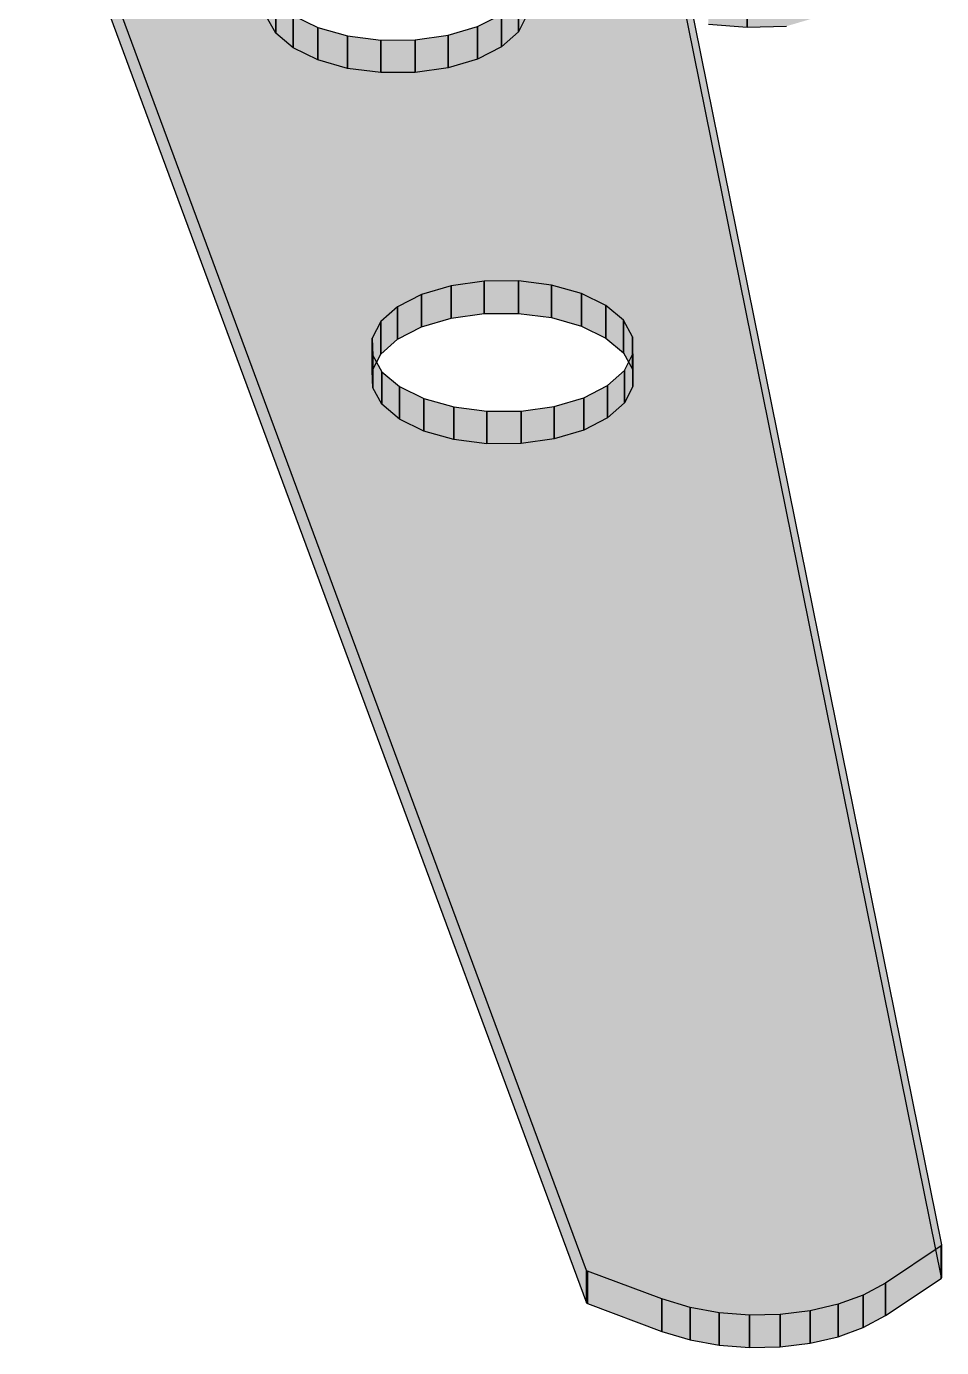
# Model space of a CAD drawing. Header units: millimetres. Extents: x 50 to 612415, y 2 to 4150.
# Drawn here: x 507531.4 to 507580.3, y 818.1 to 888.7 of the extents above; entities that cross this region are included whole.
import ezdxf

# ---------------------------------------------------------------- set-up
doc = ezdxf.new("R2010")
doc.units = ezdxf.units.MM
doc.layers.add('HATCH', color=8, linetype='Continuous', lineweight=9)
doc.layers.add('OUTLINE', color=7, linetype='Continuous', lineweight=25)

msp = doc.modelspace()

# ---------------------------------------------------------------- hatches: boundary and pattern name
at = {"layer": 'HATCH', "true_color": 0x5c7681}
for points in [[(507567.844, 888.839), (507569.916, 888.679), (507569.916, 1903.784), (507567.844, 1903.944)], [(507569.916, 888.679), (507572.01, 888.725), (507572.01, 1903.83), (507569.916, 1903.784)], [(507552.166, 886.256), (507550.335, 886.246), (507550.335, 887.982), (507552.166, 887.992)], [(507555.852, 873.356), (507557.684, 873.366), (507557.684, 875.102), (507555.852, 875.092)], [(507557.837, 866.41), (507556.005, 866.399), (507556.005, 868.136), (507557.837, 868.146)], [(507568.411, 818.181), (507570.04, 818.056), (507570.04, 819.792), (507568.411, 819.917)], [(507570.04, 818.056), (507571.687, 818.092), (507571.687, 819.828), (507570.04, 819.792)]]:
    msp.add_hatch(color=155, dxfattribs=at).paths.add_polyline_path(points)
at = {"layer": 'HATCH', "true_color": 0x617c87}
for points in [[(507563.75, 905.392), (507580.305, 823.542), (507558.12, 891.962)], [(507561.334, 822.187), (507531.391, 903.081), (507544.721, 890.087)], [(507558.12, 890.225), (507580.305, 821.806), (507563.75, 903.656)], [(507544.721, 888.351), (507544.228, 889.233), (507531.391, 901.345)], [(507544.721, 888.351), (507531.391, 901.345), (507561.334, 820.451)], [(507563.791, 872.115), (507558.14, 891.046), (507558.12, 891.962)], [(507580.305, 823.542), (507563.791, 872.115), (507558.12, 891.962)], [(507563.791, 872.115), (507557.686, 890.159), (507558.14, 891.046)], [(507567.844, 888.839), (507569.916, 888.679), (507579.052, 890.81)], [(507569.916, 888.679), (507572.01, 888.725), (507579.052, 890.81)], [(507544.721, 890.087), (507545.654, 889.299), (507549.898, 871.123)], [(507549.898, 871.123), (507561.334, 822.187), (507544.721, 890.087)], [(507563.791, 872.115), (507556.787, 889.36), (507557.686, 890.159)], [(507558.12, 890.225), (507558.14, 889.31), (507563.791, 870.379)], [(507558.12, 890.225), (507563.791, 870.379), (507580.305, 821.806)], [(507545.654, 889.299), (507546.964, 888.659), (507549.898, 871.123)], [(507555.506, 888.706), (507556.787, 889.36), (507563.791, 872.115)], [(507558.14, 889.31), (507557.686, 888.422), (507563.791, 870.379)], [(507549.898, 869.387), (507545.654, 887.563), (507544.721, 888.351)], [(507544.721, 888.351), (507561.334, 820.451), (507549.898, 869.387)], [(507546.964, 888.659), (507548.56, 888.21), (507549.898, 871.123)], [(507548.56, 888.21), (507550.335, 887.982), (507549.878, 872.039)], [(507548.56, 888.21), (507549.878, 872.039), (507549.898, 871.123)], [(507553.93, 888.239), (507555.506, 888.706), (507549.878, 872.039)], [(507555.506, 888.706), (507550.333, 872.926), (507549.878, 872.039)], [(507552.166, 887.992), (507553.93, 888.239), (507549.878, 872.039)], [(507555.506, 888.706), (507551.231, 873.724), (507550.333, 872.926)], [(507555.506, 888.706), (507552.512, 874.379), (507551.231, 873.724)], [(507555.506, 888.706), (507554.088, 874.845), (507552.512, 874.379)], [(507555.506, 888.706), (507555.852, 875.092), (507554.088, 874.845)], [(507555.506, 888.706), (507557.684, 875.102), (507555.852, 875.092)], [(507555.506, 888.706), (507559.458, 874.875), (507557.684, 875.102)], [(507555.506, 888.706), (507561.054, 874.426), (507559.458, 874.875)], [(507555.506, 888.706), (507562.364, 873.785), (507561.054, 874.426)], [(507555.506, 888.706), (507563.297, 872.997), (507562.364, 873.785)], [(507555.506, 888.706), (507563.791, 872.115), (507563.297, 872.997)], [(507557.686, 888.422), (507556.787, 887.624), (507563.791, 870.379)], [(507549.898, 869.387), (507546.964, 886.923), (507545.654, 887.563)], [(507550.335, 887.982), (507552.166, 887.992), (507549.878, 872.039)], [(507563.791, 870.379), (507556.787, 887.624), (507555.506, 886.97)], [(507549.898, 869.387), (507548.56, 886.473), (507546.964, 886.923)], [(507549.878, 870.302), (507555.506, 886.97), (507553.93, 886.503)], [(507549.878, 870.302), (507550.333, 871.19), (507555.506, 886.97)], [(507550.333, 871.19), (507551.231, 871.988), (507555.506, 886.97)], [(507551.231, 871.988), (507552.512, 872.642), (507555.506, 886.97)], [(507552.512, 872.642), (507554.088, 873.109), (507555.506, 886.97)], [(507554.088, 873.109), (507555.852, 873.356), (507555.506, 886.97)], [(507555.852, 873.356), (507557.684, 873.366), (507555.506, 886.97)], [(507557.684, 873.366), (507559.458, 873.139), (507555.506, 886.97)], [(507559.458, 873.139), (507561.054, 872.689), (507555.506, 886.97)], [(507561.054, 872.689), (507562.364, 872.049), (507555.506, 886.97)], [(507562.364, 872.049), (507563.297, 871.261), (507555.506, 886.97)], [(507563.297, 871.261), (507563.791, 870.379), (507555.506, 886.97)], [(507549.878, 870.302), (507550.335, 886.246), (507548.56, 886.473)], [(507549.898, 869.387), (507549.878, 870.302), (507548.56, 886.473)], [(507549.878, 870.302), (507553.93, 886.503), (507552.166, 886.256)], [(507549.878, 870.302), (507552.166, 886.256), (507550.335, 886.246)], [(507580.305, 823.542), (507563.811, 871.199), (507563.791, 872.115)], [(507549.898, 871.123), (507550.392, 870.241), (507561.334, 822.187)], [(507580.305, 823.542), (507563.356, 870.312), (507563.811, 871.199)], [(507550.392, 870.241), (507551.325, 869.453), (507561.334, 822.187)], [(507580.305, 823.542), (507562.458, 869.514), (507563.356, 870.312)], [(507563.791, 870.379), (507563.811, 869.463), (507580.305, 821.806)], [(507561.334, 820.451), (507550.392, 868.505), (507549.898, 869.387)], [(507551.325, 869.453), (507552.634, 868.812), (507561.334, 822.187)], [(507561.177, 868.859), (507562.458, 869.514), (507580.305, 823.542)], [(507563.811, 869.463), (507563.356, 868.576), (507580.305, 821.806)], [(507561.334, 820.451), (507551.325, 867.716), (507550.392, 868.505)], [(507552.634, 868.812), (507554.231, 868.363), (507561.334, 822.187)], [(507559.601, 868.393), (507561.177, 868.859), (507561.334, 822.187)], [(507561.177, 868.859), (507580.305, 823.542), (507580.305, 823.516)], [(507561.177, 868.859), (507580.305, 823.516), (507580.278, 823.494)], [(507561.177, 868.859), (507580.278, 823.494), (507577.301, 821.509)], [(507561.177, 868.859), (507561.348, 822.162), (507561.334, 822.187)], [(507561.177, 868.859), (507561.387, 822.144), (507561.348, 822.162)], [(507561.177, 868.859), (507565.356, 820.656), (507561.387, 822.144)], [(507561.177, 868.859), (507577.301, 821.509), (507576.112, 820.86)], [(507561.177, 868.859), (507576.112, 820.86), (507574.782, 820.372)], [(507561.177, 868.859), (507566.862, 820.199), (507565.356, 820.656)], [(507561.177, 868.859), (507574.782, 820.372), (507573.288, 820.024)], [(507561.177, 868.859), (507568.411, 819.917), (507566.862, 820.199)], [(507561.177, 868.859), (507573.288, 820.024), (507571.687, 819.828)], [(507561.177, 868.859), (507570.04, 819.792), (507568.411, 819.917)], [(507561.177, 868.859), (507571.687, 819.828), (507570.04, 819.792)], [(507563.356, 868.576), (507562.458, 867.778), (507580.305, 821.806)], [(507561.334, 820.451), (507552.634, 867.076), (507551.325, 867.716)], [(507554.231, 868.363), (507556.005, 868.136), (507561.334, 822.187)], [(507556.005, 868.136), (507557.837, 868.146), (507561.334, 822.187)], [(507557.837, 868.146), (507559.601, 868.393), (507561.334, 822.187)], [(507580.305, 821.806), (507562.458, 867.778), (507561.177, 867.123)], [(507561.334, 820.451), (507554.231, 866.627), (507552.634, 867.076)], [(507561.334, 820.451), (507561.177, 867.123), (507559.601, 866.656)], [(507580.305, 821.78), (507580.305, 821.806), (507561.177, 867.123)], [(507580.278, 821.758), (507580.305, 821.78), (507561.177, 867.123)], [(507577.301, 819.773), (507580.278, 821.758), (507561.177, 867.123)], [(507561.334, 820.451), (507561.348, 820.426), (507561.177, 867.123)], [(507561.348, 820.426), (507561.387, 820.408), (507561.177, 867.123)], [(507561.387, 820.408), (507565.356, 818.92), (507561.177, 867.123)], [(507576.112, 819.124), (507577.301, 819.773), (507561.177, 867.123)], [(507574.782, 818.636), (507576.112, 819.124), (507561.177, 867.123)], [(507565.356, 818.92), (507566.862, 818.463), (507561.177, 867.123)], [(507573.288, 818.288), (507574.782, 818.636), (507561.177, 867.123)], [(507566.862, 818.463), (507568.411, 818.181), (507561.177, 867.123)], [(507571.687, 818.092), (507573.288, 818.288), (507561.177, 867.123)], [(507568.411, 818.181), (507570.04, 818.056), (507561.177, 867.123)], [(507570.04, 818.056), (507571.687, 818.092), (507561.177, 867.123)], [(507561.334, 820.451), (507556.005, 866.399), (507554.231, 866.627)], [(507561.334, 820.451), (507557.837, 866.41), (507556.005, 866.399)], [(507561.334, 820.451), (507559.601, 866.656), (507557.837, 866.41)]]:
    msp.add_hatch(color=145, dxfattribs=at).paths.add_polyline_path(points)
at = {"layer": 'HATCH', "true_color": 0x576f79}
msp.add_hatch(color=147, dxfattribs=at).paths.add_polyline_path([(507580.305, 821.806), (507563.75, 903.656), (507563.75, 905.392), (507580.305, 823.542)])
at = {"layer": 'HATCH', "true_color": 0x576f7a}
msp.add_hatch(color=147, dxfattribs=at).paths.add_polyline_path([(507531.391, 901.345), (507561.334, 820.451), (507561.334, 822.187), (507531.391, 903.081)])
at = {"layer": 'HATCH', "true_color": 0x58707a}
for points in [[(507558.14, 889.31), (507557.686, 888.422), (507557.686, 890.159), (507558.14, 891.046)], [(507544.721, 888.351), (507544.228, 889.233), (507544.228, 890.969), (507544.721, 890.087)], [(507549.878, 870.302), (507550.333, 871.19), (507550.333, 872.926), (507549.878, 872.039)], [(507563.297, 871.261), (507563.791, 870.379), (507563.791, 872.115), (507563.297, 872.997)], [(507550.392, 868.505), (507549.898, 869.387), (507549.898, 871.123), (507550.392, 870.241)], [(507563.811, 869.463), (507563.356, 868.576), (507563.356, 870.312), (507563.811, 871.199)]]:
    msp.add_hatch(color=147, dxfattribs=at).paths.add_polyline_path(points)
at = {"layer": 'HATCH', "true_color": 0x59727d}
for points in [[(507545.654, 887.563), (507544.721, 888.351), (507544.721, 890.087), (507545.654, 889.299)], [(507562.364, 872.049), (507563.297, 871.261), (507563.297, 872.997), (507562.364, 873.785)], [(507551.325, 867.716), (507550.392, 868.505), (507550.392, 870.241), (507551.325, 869.453)], [(507580.278, 821.758), (507580.305, 821.78), (507580.305, 823.516), (507580.278, 823.494)]]:
    msp.add_hatch(color=147, dxfattribs=at).paths.add_polyline_path(points)
at = {"layer": 'HATCH', "true_color": 0x59727c}
for points in [[(507557.686, 888.422), (507556.787, 887.624), (507556.787, 889.36), (507557.686, 890.159)], [(507550.333, 871.19), (507551.231, 871.988), (507551.231, 873.724), (507550.333, 872.926)], [(507563.356, 868.576), (507562.458, 867.778), (507562.458, 869.514), (507563.356, 870.312)]]:
    msp.add_hatch(color=147, dxfattribs=at).paths.add_polyline_path(points)
at = {"layer": 'HATCH', "true_color": 0x5b747e}
for points in [[(507546.964, 886.923), (507545.654, 887.563), (507545.654, 889.299), (507546.964, 888.659)], [(507561.054, 872.689), (507562.364, 872.049), (507562.364, 873.785), (507561.054, 874.426)], [(507552.634, 867.076), (507551.325, 867.716), (507551.325, 869.453), (507552.634, 868.812)]]:
    msp.add_hatch(color=147, dxfattribs=at).paths.add_polyline_path(points)
at = {"layer": 'HATCH', "true_color": 0x5a737e}
for points in [[(507556.787, 887.624), (507555.506, 886.97), (507555.506, 888.706), (507556.787, 889.36)], [(507551.231, 871.988), (507552.512, 872.642), (507552.512, 874.379), (507551.231, 873.724)], [(507562.458, 867.778), (507561.177, 867.123), (507561.177, 868.859), (507562.458, 869.514)], [(507576.112, 819.124), (507577.301, 819.773), (507577.301, 821.509), (507576.112, 820.86)]]:
    msp.add_hatch(color=147, dxfattribs=at).paths.add_polyline_path(points)
at = {"layer": 'HATCH', "true_color": 0x5c7580}
for points in [[(507548.56, 886.473), (507546.964, 886.923), (507546.964, 888.659), (507548.56, 888.21)], [(507559.458, 873.139), (507561.054, 872.689), (507561.054, 874.426), (507559.458, 874.875)], [(507554.231, 866.627), (507552.634, 867.076), (507552.634, 868.812), (507554.231, 868.363)], [(507573.288, 818.288), (507574.782, 818.636), (507574.782, 820.372), (507573.288, 820.024)], [(507566.862, 818.463), (507568.411, 818.181), (507568.411, 819.917), (507566.862, 820.199)]]:
    msp.add_hatch(color=147, dxfattribs=at).paths.add_polyline_path(points)
at = {"layer": 'HATCH', "true_color": 0x5c7680}
for points in [[(507550.335, 886.246), (507548.56, 886.473), (507548.56, 888.21), (507550.335, 887.982)], [(507553.93, 886.503), (507552.166, 886.256), (507552.166, 887.992), (507553.93, 888.239)], [(507554.088, 873.109), (507555.852, 873.356), (507555.852, 875.092), (507554.088, 874.845)], [(507557.684, 873.366), (507559.458, 873.139), (507559.458, 874.875), (507557.684, 875.102)], [(507556.005, 866.399), (507554.231, 866.627), (507554.231, 868.363), (507556.005, 868.136)], [(507559.601, 866.656), (507557.837, 866.41), (507557.837, 868.146), (507559.601, 868.393)], [(507571.687, 818.092), (507573.288, 818.288), (507573.288, 820.024), (507571.687, 819.828)]]:
    msp.add_hatch(color=147, dxfattribs=at).paths.add_polyline_path(points)
at = {"layer": 'HATCH', "true_color": 0x5b7580}
for points in [[(507555.506, 886.97), (507553.93, 886.503), (507553.93, 888.239), (507555.506, 888.706)], [(507552.512, 872.642), (507554.088, 873.109), (507554.088, 874.845), (507552.512, 874.379)], [(507561.177, 867.123), (507559.601, 866.656), (507559.601, 868.393), (507561.177, 868.859)]]:
    msp.add_hatch(color=147, dxfattribs=at).paths.add_polyline_path(points)
at = {"layer": 'HATCH', "true_color": 0x566e78}
for points in [[(507549.898, 869.387), (507549.878, 870.302), (507549.878, 872.039), (507549.898, 871.123)], [(507563.791, 870.379), (507563.811, 869.463), (507563.811, 871.199), (507563.791, 872.115)], [(507580.305, 821.78), (507580.305, 821.806), (507580.305, 823.542), (507580.305, 823.516)]]:
    msp.add_hatch(color=147, dxfattribs=at).paths.add_polyline_path(points)
at = {"layer": 'HATCH', "true_color": 0x5a737d}
msp.add_hatch(color=147, dxfattribs=at).paths.add_polyline_path([(507577.301, 819.773), (507580.278, 821.758), (507580.278, 823.494), (507577.301, 821.509)])
at = {"layer": 'HATCH', "true_color": 0x58707b}
msp.add_hatch(color=147, dxfattribs=at).paths.add_polyline_path([(507561.334, 820.451), (507561.348, 820.426), (507561.348, 822.162), (507561.334, 822.187)])
at = {"layer": 'HATCH', "true_color": 0x5b747f}
for points in [[(507561.348, 820.426), (507561.387, 820.408), (507561.387, 822.144), (507561.348, 822.162)], [(507561.387, 820.408), (507565.356, 818.92), (507565.356, 820.656), (507561.387, 822.144)], [(507574.782, 818.636), (507576.112, 819.124), (507576.112, 820.86), (507574.782, 820.372)]]:
    msp.add_hatch(color=147, dxfattribs=at).paths.add_polyline_path(points)
at = {"layer": 'HATCH', "true_color": 0x5b757f}
msp.add_hatch(color=147, dxfattribs=at).paths.add_polyline_path([(507565.356, 818.92), (507566.862, 818.463), (507566.862, 820.199), (507565.356, 820.656)])

# ---------------------------------------------------------------- linework, layer by layer
at = {"layer": 'OUTLINE', "color": 139, "true_color": 0x42544a}
for p, q in [((507569.916, 888.679), (507569.916, 1903.784)), ((507569.916, 1903.784), (507569.916, 888.679)), ((507563.75, 905.392), (507580.305, 823.542)), ((507563.75, 905.392), (507580.305, 823.542)), ((507561.334, 822.187), (507531.391, 903.081)), ((507561.334, 822.187), (507531.391, 903.081)), ((507580.305, 821.806), (507563.75, 903.656)), ((507580.305, 821.806), (507563.75, 903.656)), ((507531.391, 901.345), (507561.334, 820.451)), ((507531.391, 901.345), (507561.334, 820.451)), ((507544.721, 890.087), (507544.721, 888.351)), ((507544.721, 888.351), (507544.721, 890.087)), ((507557.686, 888.422), (507557.686, 890.159)), ((507557.686, 890.159), (507557.686, 888.422)), ((507544.721, 888.351), (507544.228, 889.233)), ((507544.721, 888.351), (507544.228, 889.233)), ((507545.654, 889.299), (507545.654, 887.563)), ((507545.654, 887.563), (507545.654, 889.299)), ((507545.654, 889.299), (507546.964, 888.659)), ((507545.654, 889.299), (507546.964, 888.659)), ((507555.506, 888.706), (507556.787, 889.36)), ((507555.506, 888.706), (507556.787, 889.36)), ((507556.787, 887.624), (507556.787, 889.36)), ((507556.787, 889.36), (507556.787, 887.624)), ((507558.14, 889.31), (507557.686, 888.422)), ((507558.14, 889.31), (507557.686, 888.422)), ((507545.654, 887.563), (507544.721, 888.351)), ((507545.654, 887.563), (507544.721, 888.351)), ((507546.964, 888.659), (507546.964, 886.923)), ((507546.964, 886.923), (507546.964, 888.659)), ((507546.964, 888.659), (507548.56, 888.21)), ((507546.964, 888.659), (507548.56, 888.21)), ((507548.56, 888.21), (507548.56, 886.473)), ((507548.56, 886.473), (507548.56, 888.21)), ((507548.56, 888.21), (507550.335, 887.982)), ((507548.56, 888.21), (507550.335, 887.982)), ((507552.166, 887.992), (507553.93, 888.239)), ((507552.166, 887.992), (507553.93, 888.239)), ((507553.93, 888.239), (507555.506, 888.706)), ((507553.93, 888.239), (507555.506, 888.706)), ((507553.93, 886.503), (507553.93, 888.239)), ((507553.93, 888.239), (507553.93, 886.503)), ((507555.506, 886.97), (507555.506, 888.706)), ((507555.506, 888.706), (507555.506, 886.97)), ((507557.686, 888.422), (507556.787, 887.624)), ((507557.686, 888.422), (507556.787, 887.624)), ((507567.844, 888.839), (507569.916, 888.679)), ((507567.844, 888.839), (507569.916, 888.679)), ((507569.916, 888.679), (507572.01, 888.725)), ((507569.916, 888.679), (507572.01, 888.725)), ((507546.964, 886.923), (507545.654, 887.563)), ((507546.964, 886.923), (507545.654, 887.563)), ((507550.335, 887.982), (507552.166, 887.992)), ((507550.335, 887.982), (507552.166, 887.992)), ((507550.335, 887.982), (507550.335, 886.246)), ((507550.335, 886.246), (507550.335, 887.982)), ((507552.166, 886.256), (507552.166, 887.992)), ((507552.166, 887.992), (507552.166, 886.256)), ((507556.787, 887.624), (507555.506, 886.97)), ((507556.787, 887.624), (507555.506, 886.97)), ((507548.56, 886.473), (507546.964, 886.923)), ((507548.56, 886.473), (507546.964, 886.923)), ((507555.506, 886.97), (507553.93, 886.503)), ((507555.506, 886.97), (507553.93, 886.503)), ((507550.335, 886.246), (507548.56, 886.473)), ((507550.335, 886.246), (507548.56, 886.473)), ((507552.166, 886.256), (507550.335, 886.246)), ((507552.166, 886.256), (507550.335, 886.246)), ((507553.93, 886.503), (507552.166, 886.256)), ((507553.93, 886.503), (507552.166, 886.256)), ((507554.088, 874.845), (507552.512, 874.379)), ((507554.088, 874.845), (507552.512, 874.379)), ((507555.852, 875.092), (507554.088, 874.845)), ((507555.852, 875.092), (507554.088, 874.845)), ((507554.088, 874.845), (507554.088, 873.109)), ((507554.088, 873.109), (507554.088, 874.845)), ((507557.684, 875.102), (507555.852, 875.092)), ((507557.684, 875.102), (507555.852, 875.092)), ((507555.852, 875.092), (507555.852, 873.356)), ((507555.852, 873.356), (507555.852, 875.092)), ((507559.458, 874.875), (507557.684, 875.102)), ((507557.684, 873.366), (507557.684, 875.102)), ((507559.458, 874.875), (507557.684, 875.102)), ((507557.684, 875.102), (507557.684, 873.366)), ((507561.054, 874.426), (507559.458, 874.875)), ((507559.458, 873.139), (507559.458, 874.875)), ((507561.054, 874.426), (507559.458, 874.875)), ((507559.458, 874.875), (507559.458, 873.139)), ((507552.512, 874.379), (507551.231, 873.724)), ((507552.512, 874.379), (507551.231, 873.724)), ((507552.512, 874.379), (507552.512, 872.642)), ((507552.512, 872.642), (507552.512, 874.379)), ((507562.364, 873.785), (507561.054, 874.426)), ((507561.054, 872.689), (507561.054, 874.426)), ((507562.364, 873.785), (507561.054, 874.426)), ((507561.054, 874.426), (507561.054, 872.689)), ((507551.231, 873.724), (507550.333, 872.926)), ((507551.231, 873.724), (507550.333, 872.926)), ((507551.231, 873.724), (507551.231, 871.988)), ((507551.231, 871.988), (507551.231, 873.724)), ((507554.088, 873.109), (507555.852, 873.356)), ((507554.088, 873.109), (507555.852, 873.356)), ((507555.852, 873.356), (507557.684, 873.366)), ((507555.852, 873.356), (507557.684, 873.366)), ((507557.684, 873.366), (507559.458, 873.139)), ((507557.684, 873.366), (507559.458, 873.139)), ((507563.297, 872.997), (507562.364, 873.785)), ((507562.364, 872.049), (507562.364, 873.785)), ((507563.297, 872.997), (507562.364, 873.785)), ((507562.364, 873.785), (507562.364, 872.049)), ((507550.333, 872.926), (507549.878, 872.039)), ((507550.333, 872.926), (507549.878, 872.039)), ((507550.333, 872.926), (507550.333, 871.19)), ((507550.333, 871.19), (507550.333, 872.926)), ((507552.512, 872.642), (507554.088, 873.109)), ((507552.512, 872.642), (507554.088, 873.109)), ((507559.458, 873.139), (507561.054, 872.689)), ((507559.458, 873.139), (507561.054, 872.689)), ((507561.054, 872.689), (507562.364, 872.049)), ((507561.054, 872.689), (507562.364, 872.049)), ((507563.791, 872.115), (507563.297, 872.997)), ((507563.297, 871.261), (507563.297, 872.997)), ((507563.791, 872.115), (507563.297, 872.997)), ((507563.297, 872.997), (507563.297, 871.261)), ((507549.878, 872.039), (507549.898, 871.123)), ((507549.878, 872.039), (507549.878, 870.302)), ((507549.878, 870.302), (507549.878, 872.039)), ((507549.878, 872.039), (507549.898, 871.123)), ((507550.333, 871.19), (507551.231, 871.988)), ((507550.333, 871.19), (507551.231, 871.988)), ((507551.231, 871.988), (507552.512, 872.642)), ((507551.231, 871.988), (507552.512, 872.642)), ((507562.364, 872.049), (507563.297, 871.261)), ((507562.364, 872.049), (507563.297, 871.261)), ((507563.791, 870.379), (507563.791, 872.115)), ((507563.811, 871.199), (507563.791, 872.115)), ((507563.791, 872.115), (507563.791, 870.379)), ((507563.811, 871.199), (507563.791, 872.115)), ((507563.297, 871.261), (507563.791, 870.379)), ((507563.297, 871.261), (507563.791, 870.379)), ((507549.878, 870.302), (507550.333, 871.19)), ((507549.878, 870.302), (507550.333, 871.19)), ((507549.898, 871.123), (507549.898, 869.387)), ((507549.898, 869.387), (507549.898, 871.123)), ((507549.898, 871.123), (507550.392, 870.241)), ((507549.898, 871.123), (507550.392, 870.241)), ((507563.356, 870.312), (507563.811, 871.199)), ((507563.356, 870.312), (507563.811, 871.199)), ((507563.811, 869.463), (507563.811, 871.199)), ((507563.811, 871.199), (507563.811, 869.463)), ((507549.898, 869.387), (507549.878, 870.302)), ((507549.898, 869.387), (507549.878, 870.302)), ((507550.392, 870.241), (507550.392, 868.505)), ((507550.392, 868.505), (507550.392, 870.241)), ((507550.392, 870.241), (507551.325, 869.453)), ((507550.392, 870.241), (507551.325, 869.453)), ((507562.458, 869.514), (507563.356, 870.312)), ((507562.458, 869.514), (507563.356, 870.312)), ((507563.356, 868.576), (507563.356, 870.312)), ((507563.356, 870.312), (507563.356, 868.576)), ((507563.791, 870.379), (507563.811, 869.463)), ((507563.791, 870.379), (507563.811, 869.463)), ((507550.392, 868.505), (507549.898, 869.387)), ((507550.392, 868.505), (507549.898, 869.387)), ((507551.325, 869.453), (507551.325, 867.716)), ((507551.325, 867.716), (507551.325, 869.453)), ((507551.325, 869.453), (507552.634, 868.812)), ((507551.325, 869.453), (507552.634, 868.812)), ((507561.177, 868.859), (507562.458, 869.514)), ((507561.177, 868.859), (507562.458, 869.514)), ((507562.458, 867.778), (507562.458, 869.514)), ((507562.458, 869.514), (507562.458, 867.778)), ((507563.811, 869.463), (507563.356, 868.576)), ((507563.811, 869.463), (507563.356, 868.576)), ((507551.325, 867.716), (507550.392, 868.505)), ((507551.325, 867.716), (507550.392, 868.505)), ((507552.634, 868.812), (507552.634, 867.076)), ((507552.634, 867.076), (507552.634, 868.812)), ((507552.634, 868.812), (507554.231, 868.363)), ((507552.634, 868.812), (507554.231, 868.363)), ((507559.601, 868.393), (507561.177, 868.859)), ((507559.601, 868.393), (507561.177, 868.859)), ((507561.177, 867.123), (507561.177, 868.859)), ((507561.177, 868.859), (507561.177, 867.123)), ((507563.356, 868.576), (507562.458, 867.778)), ((507563.356, 868.576), (507562.458, 867.778)), ((507552.634, 867.076), (507551.325, 867.716)), ((507552.634, 867.076), (507551.325, 867.716)), ((507554.231, 868.363), (507554.231, 866.627)), ((507554.231, 866.627), (507554.231, 868.363)), ((507554.231, 868.363), (507556.005, 868.136)), ((507554.231, 868.363), (507556.005, 868.136)), ((507556.005, 868.136), (507557.837, 868.146)), ((507556.005, 868.136), (507557.837, 868.146)), ((507556.005, 868.136), (507556.005, 866.399)), ((507556.005, 866.399), (507556.005, 868.136)), ((507557.837, 868.146), (507559.601, 868.393)), ((507557.837, 868.146), (507559.601, 868.393)), ((507557.837, 866.41), (507557.837, 868.146)), ((507557.837, 868.146), (507557.837, 866.41)), ((507559.601, 866.656), (507559.601, 868.393)), ((507559.601, 868.393), (507559.601, 866.656)), ((507562.458, 867.778), (507561.177, 867.123)), ((507562.458, 867.778), (507561.177, 867.123)), ((507554.231, 866.627), (507552.634, 867.076)), ((507554.231, 866.627), (507552.634, 867.076)), ((507561.177, 867.123), (507559.601, 866.656)), ((507561.177, 867.123), (507559.601, 866.656)), ((507556.005, 866.399), (507554.231, 866.627)), ((507556.005, 866.399), (507554.231, 866.627)), ((507557.837, 866.41), (507556.005, 866.399)), ((507557.837, 866.41), (507556.005, 866.399)), ((507559.601, 866.656), (507557.837, 866.41)), ((507559.601, 866.656), (507557.837, 866.41)), ((507580.278, 823.494), (507577.301, 821.509)), ((507580.278, 823.494), (507577.301, 821.509)), ((507580.305, 823.516), (507580.278, 823.494)), ((507580.305, 823.516), (507580.278, 823.494)), ((507580.278, 823.494), (507580.278, 821.758)), ((507580.278, 821.758), (507580.278, 823.494)), ((507580.305, 823.542), (507580.305, 821.806)), ((507580.305, 823.542), (507580.305, 823.516)), ((507580.305, 821.806), (507580.305, 823.542)), ((507580.305, 823.542), (507580.305, 823.516)), ((507580.305, 823.516), (507580.305, 821.78)), ((507580.305, 821.78), (507580.305, 823.516)), ((507561.334, 820.451), (507561.334, 822.187)), ((507561.348, 822.162), (507561.334, 822.187)), ((507561.348, 822.162), (507561.334, 822.187)), ((507561.334, 822.187), (507561.334, 820.451)), ((507561.387, 822.144), (507561.348, 822.162)), ((507561.348, 820.426), (507561.348, 822.162)), ((507561.387, 822.144), (507561.348, 822.162)), ((507561.348, 822.162), (507561.348, 820.426)), ((507565.356, 820.656), (507561.387, 822.144)), ((507561.387, 820.408), (507561.387, 822.144)), ((507565.356, 820.656), (507561.387, 822.144)), ((507561.387, 822.144), (507561.387, 820.408)), ((507580.278, 821.758), (507580.305, 821.78)), ((507580.278, 821.758), (507580.305, 821.78)), ((507580.305, 821.78), (507580.305, 821.806)), ((507580.305, 821.78), (507580.305, 821.806)), ((507577.301, 821.509), (507576.112, 820.86)), ((507577.301, 821.509), (507576.112, 820.86)), ((507577.301, 819.773), (507580.278, 821.758)), ((507577.301, 819.773), (507580.278, 821.758)), ((507577.301, 821.509), (507577.301, 819.773)), ((507577.301, 819.773), (507577.301, 821.509)), ((507561.334, 820.451), (507561.348, 820.426)), ((507561.334, 820.451), (507561.348, 820.426)), ((507561.348, 820.426), (507561.387, 820.408)), ((507561.348, 820.426), (507561.387, 820.408)), ((507561.387, 820.408), (507565.356, 818.92)), ((507561.387, 820.408), (507565.356, 818.92)), ((507566.862, 820.199), (507565.356, 820.656)), ((507565.356, 818.92), (507565.356, 820.656)), ((507566.862, 820.199), (507565.356, 820.656)), ((507565.356, 820.656), (507565.356, 818.92)), ((507574.782, 820.372), (507573.288, 820.024)), ((507574.782, 820.372), (507573.288, 820.024)), ((507576.112, 820.86), (507574.782, 820.372)), ((507576.112, 820.86), (507574.782, 820.372)), ((507574.782, 820.372), (507574.782, 818.636)), ((507574.782, 818.636), (507574.782, 820.372)), ((507576.112, 820.86), (507576.112, 819.124)), ((507576.112, 819.124), (507576.112, 820.86)), ((507568.411, 819.917), (507566.862, 820.199)), ((507566.862, 818.463), (507566.862, 820.199)), ((507568.411, 819.917), (507566.862, 820.199)), ((507566.862, 820.199), (507566.862, 818.463)), ((507570.04, 819.792), (507568.411, 819.917)), ((507568.411, 818.181), (507568.411, 819.917)), ((507570.04, 819.792), (507568.411, 819.917)), ((507568.411, 819.917), (507568.411, 818.181)), ((507571.687, 819.828), (507570.04, 819.792)), ((507571.687, 819.828), (507570.04, 819.792)), ((507570.04, 818.056), (507570.04, 819.792)), ((507570.04, 819.792), (507570.04, 818.056)), ((507573.288, 820.024), (507571.687, 819.828)), ((507573.288, 820.024), (507571.687, 819.828)), ((507571.687, 819.828), (507571.687, 818.092)), ((507571.687, 818.092), (507571.687, 819.828)), ((507573.288, 820.024), (507573.288, 818.288)), ((507573.288, 818.288), (507573.288, 820.024)), ((507576.112, 819.124), (507577.301, 819.773)), ((507576.112, 819.124), (507577.301, 819.773)), ((507574.782, 818.636), (507576.112, 819.124)), ((507574.782, 818.636), (507576.112, 819.124)), ((507565.356, 818.92), (507566.862, 818.463)), ((507565.356, 818.92), (507566.862, 818.463)), ((507566.862, 818.463), (507568.411, 818.181)), ((507566.862, 818.463), (507568.411, 818.181)), ((507571.687, 818.092), (507573.288, 818.288)), ((507571.687, 818.092), (507573.288, 818.288)), ((507573.288, 818.288), (507574.782, 818.636)), ((507573.288, 818.288), (507574.782, 818.636)), ((507568.411, 818.181), (507570.04, 818.056)), ((507568.411, 818.181), (507570.04, 818.056)), ((507570.04, 818.056), (507571.687, 818.092)), ((507570.04, 818.056), (507571.687, 818.092))]:
    msp.add_line(p, q, dxfattribs=at)

doc.saveas('drawing.dxf')
